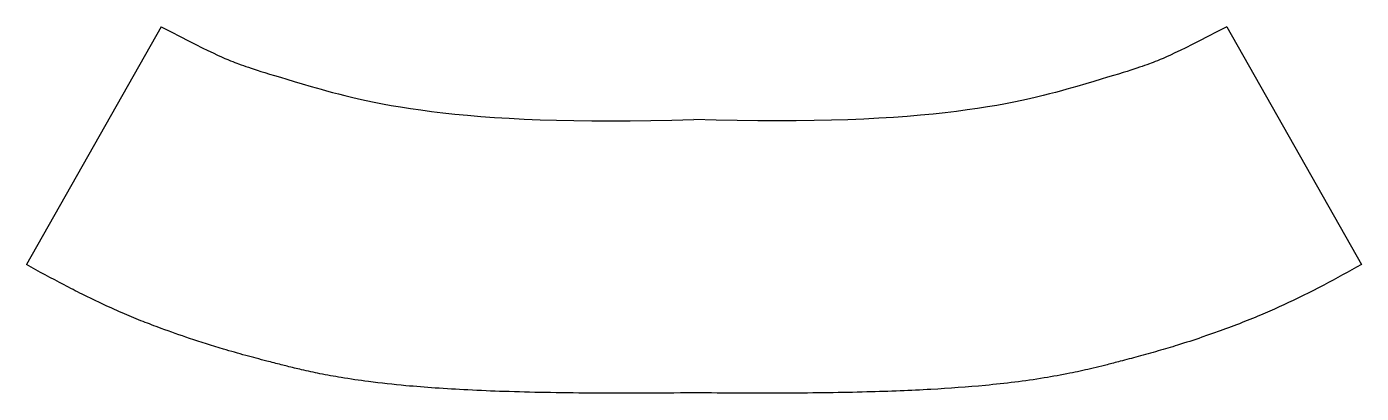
# Model space of a CAD drawing. Header units: millimetres. Extents: x -98 to 98, y -40 to 14.
import ezdxf

# ---------------------------------------------------------------- set-up
doc = ezdxf.new("R2010")
doc.units = ezdxf.units.MM
doc.header["$MEASUREMENT"] = 0
doc.layers.add('Default', color=7, linetype='Continuous')

msp = doc.modelspace()

# ---------------------------------------------------------------- linework, layer by layer
at = {"layer": 'Default'}
for points in [[(-77.94, 13.6), (-97.6, -21.23)], [(77.94, 13.6), (97.6, -21.23)]]:
    msp.add_lwpolyline(points, dxfattribs=at)
for points, knots in [([(-77.94, 13.6), (-69.69, 9.27), (-65.6, 7.81), (-62.09, 6.55), (-35.11, -1.13), (0, 0)], [-245.066356, -245.066356, -245.066356, -245.066356, -244.349143, -243.349141, -242.351011, -242.351011, -242.351011, -242.351011]), ([(77.94, 13.6), (69.69, 9.27), (65.6, 7.81), (62.09, 6.55), (35.11, -1.13), (0, 0)], [-245.066356, -245.066356, -245.066356, -245.066356, -244.349143, -243.349141, -242.351011, -242.351011, -242.351011, -242.351011]), ([(0, -40), (-2.64, -40.03), (-7.7, -40.07), (-14.97, -40.06), (-21.58, -39.98), (-27.55, -39.83), (-32.9, -39.61), (-37.71, -39.33), (-42.56, -38.94), (-47.14, -38.45), (-51.32, -37.83), (-54.58, -37.24), (-57.21, -36.67), (-59.09, -36.22), (-60.78, -35.79), (-62.8, -35.27), (-65.62, -34.52), (-69.41, -33.45), (-73.54, -32.15), (-77.03, -30.91), (-79.28, -30.07), (-81.06, -29.38), (-83.37, -28.42), (-86.36, -27.09), (-89.31, -25.67), (-93.1, -23.72), (-95.79, -22.25), (-97.6, -21.23)], [0, 0, 0, 0, 7.912525, 15.187233, 21.805349, 27.757976, 33.083355, 37.879918, 42.195652, 47.683214, 51.713013, 54.859134, 57.620659, 59.779656, 60.672797, 62.844774, 66.039303, 69.433846, 74.639225, 79.026576, 80.555536, 81.8324, 84.782996, 88.046431, 91.650041, 94.59777, 100.832833, 100.832833, 100.832833, 100.832833]), ([(97.6, -21.23), (95.78, -22.26), (92.71, -23.94), (87.8, -26.43), (83.68, -28.32), (79.73, -29.91), (76.86, -30.97), (73.85, -32.03), (70.97, -32.97), (67.86, -33.89), (65.06, -34.67), (62.56, -35.33), (60.79, -35.79), (59.35, -36.16), (57.54, -36.6), (54.74, -37.21), (49.63, -38.14), (42.86, -38.96), (35.82, -39.46), (30.04, -39.73), (25.04, -39.9), (19.51, -40.01), (11.08, -40.09), (4.52, -40.05), (0, -40)], [0, 0, 0, 0, 6.251606, 10.505564, 16.518192, 19.83985, 23.284538, 25.687947, 29.407786, 32.373408, 35.420529, 38.142305, 40.106387, 40.925001, 42.606374, 45.689575, 49.50807, 58.177636, 66.160172, 70.657206, 75.547211, 81.162448, 87.262997, 100.832834, 100.832834, 100.832834, 100.832834])]:
    msp.add_open_spline(points, degree=3, knots=knots, dxfattribs=at)

doc.saveas('drawing.dxf')
